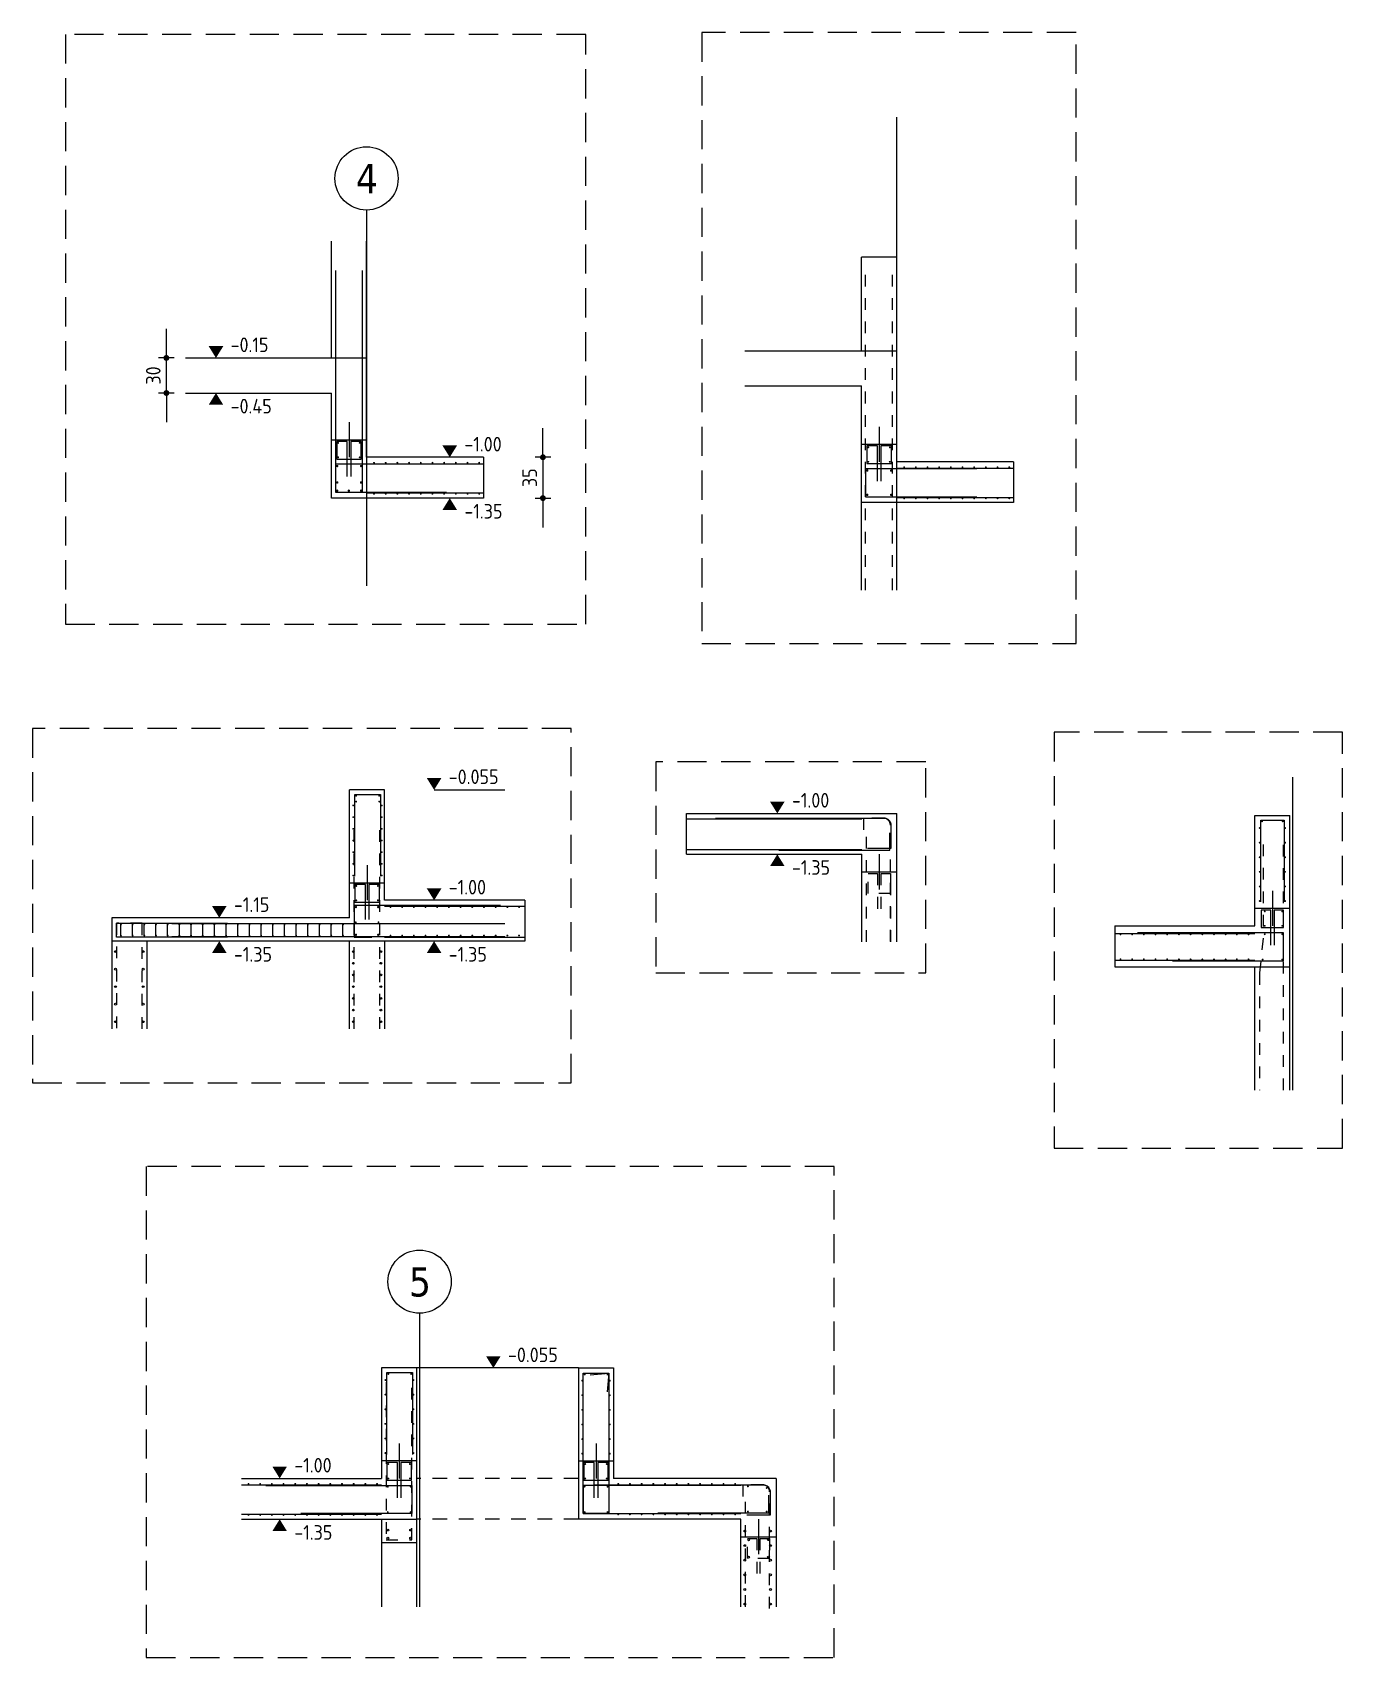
# Model space of a CAD drawing. Extents: x -14 to 117, y -15 to 42.
# Drawn here: x 58.53 to 69.74, y -15.31 to -1.4 of the extents above; entities that cross this region are included whole.
import ezdxf

# ---------------------------------------------------------------- set-up
doc = ezdxf.new("R2010")
doc.units = 0
doc.header["$LTSCALE"] = 0.5
for name, pattern in [('AUSGEZOGEN', [1000.01, 1000, 0.01]), ('DASHED', [0.75, 0.5, -0.25]), ('HIDDEN', [0.375, 0.25, -0.125]), ('HIDDEN2', [0.187, 0.125, -0.062]), ('STRICHLINIE', [0.75, 0.5, -0.25])]:
    doc.linetypes.add(name, pattern=pattern)
for name, color, linetype in [('ACHSEN', 7, 'Continuous'), ('AFB', 7, 'Continuous'), ('AFU', 7, 'Continuous'), ('BETON', 7, 'Continuous'), ('DETAIL', 7, 'Continuous'), ('HILFE', 7, 'Continuous'), ('koten', 7, 'Continuous'), ('MASSE', 7, 'Continuous'), ('OBJEKT', 7, 'Continuous'), ('RND', 7, 'Continuous'), ('SFP_Achsen', 7, 'Continuous'), ('VERDECKT', 7, 'Continuous')]:
    doc.layers.add(name, color=color, linetype=linetype)
doc.layers.add('NOPLOT', color=7, linetype='Continuous', plot=False)
doc.styles.add('helv', font='tahoma.ttf')
doc.styles.add('txt', font='isocp.shx')
doc.linetypes.add('AFU_50K', pattern='A,0.15,["/",Standard,S=0.2,R=0,X=-0.01,Y=-0.1],0.07,["/",Standard,S=0.2,R=0,X=-0.01,Y=-0.1],0.15', length=0.37)
doc.linetypes.add('AFU_50M', pattern='A,0.45,["/",Standard,S=0.2,R=0,X=-0.01,Y=-0.1],0.07,["/",Standard,S=0.2,R=0,X=-0.01,Y=-0.1],0.45', length=0.97)
doc.dimstyles.new('DOT_I', dxfattribs={"dimscale": 0.5, "dimtxt": 0.25, "dimasz": 0.25, "dimexe": 0.1, "dimexo": 0.3, "dimgap": 0.1, "dimtad": 1, "dimdec": 3, "dimzin": 3, "dimtxsty": 'txt', "dimblk": 'DOT', "dimblk1": 'DOT', "dimblk2": 'DOT', "dimsah": 1, "dimcen": 0.1, "dimse1": 1, "dimse2": 1, "dimazin": 0, "dimtfac": 1, "dimtdec": 4, "dimtix": 1, "dimtmove": 2, "dimatfit": 3, "dimfxl": 0, "dimtvp": 1, "dimtolj": 1, "dimtzin": 0, "dimarcsym": 0})

# ---------------------------------------------------------------- blocks, each defined once
blk = doc.blocks.new('DOT')
at = {"layer": 'MASSE', "color": 7, "linetype": 'Continuous'}
for p, q in [((0, 0), (-1, 0)), ((0, 0.54), (0, -0.54))]:
    blk.add_line(p, q, dxfattribs=at)
at = {"layer": 'MASSE', "color": 7, "linetype": 'Continuous', "const_width": 0.2}
blk.add_lwpolyline([(-0.1, 0, 1), (0.1, 0, 1)], format="xyb", close=True, dxfattribs=at)
blk = doc.blocks.new('*D28')
at = {"layer": 'Defpoints', "color": 0, "linetype": 'AUSGEZOGEN', "transparency": 16777216}
for p in [(62.9, -5.036), (62.9, -5.386), (62.9, -5.386)]:
    blk.add_point(p, dxfattribs=at)
at = {"layer": 'MASSE', "color": 0, "linetype": 'AUSGEZOGEN', "lineweight": -2, "transparency": 16777216}
for p, q in [((62.9, -4.911), (62.9, -4.786)), ((62.9, -5.036), (62.9, -5.386)), ((62.9, -5.511), (62.9, -5.636))]:
    blk.add_line(p, q, dxfattribs=at)
at = {"layer": 'MASSE', "color": 0, "linetype": 'AUSGEZOGEN', "lineweight": -2, "transparency": 16777216, "xscale": 0.125, "yscale": 0.125, "zscale": 0.125}
for p, rotation in [((62.9, -5.036), 270), ((62.9, -5.386), 90)]:
    blk.add_blockref('DOT', p, dxfattribs=dict(at, rotation=rotation))
at = {"layer": 'MASSE', "color": 0, "linetype": 'AUSGEZOGEN', "transparency": 16777216, "insert": (62.787, -5.211), "char_height": 0.125, "attachment_point": 5, "rotation": 90, "style": 'txt'}
blk.add_mtext('\\A1;35', dxfattribs=at)
blk = doc.blocks.new('*D29')
at = {"layer": 'Defpoints', "color": 0, "linetype": 'AUSGEZOGEN', "transparency": 16777216}
for p in [(59.678, -4.186), (59.678, -4.186), (59.678, -4.486)]:
    blk.add_point(p, dxfattribs=at)
at = {"layer": 'MASSE', "color": 0, "linetype": 'AUSGEZOGEN', "lineweight": -2, "transparency": 16777216}
for p, q in [((59.678, -4.061), (59.678, -3.936)), ((59.678, -4.486), (59.678, -4.186)), ((59.678, -4.611), (59.678, -4.736))]:
    blk.add_line(p, q, dxfattribs=at)
at = {"layer": 'MASSE', "color": 0, "linetype": 'AUSGEZOGEN', "lineweight": -2, "transparency": 16777216, "xscale": 0.125, "yscale": 0.125, "zscale": 0.125}
for p, rotation in [((59.678, -4.186), 270), ((59.678, -4.486), 90)]:
    blk.add_blockref('DOT', p, dxfattribs=dict(at, rotation=rotation))
at = {"layer": 'MASSE', "color": 0, "linetype": 'AUSGEZOGEN', "transparency": 16777216, "insert": (59.566, -4.336), "char_height": 0.125, "attachment_point": 5, "rotation": 90, "style": 'txt'}
blk.add_mtext('\\A1;30', dxfattribs=at)
blk = doc.blocks.new('okrd_o')
at = {"layer": 'koten', "color": 7, "linetype": 'Continuous'}
blk.add_solid([(-0.125, 0.202), (0.125, 0.202), (0, 0)], dxfattribs=at)
at = {"layer": 'koten', "style": 'txt'}
blk.add_attdef('OKRD', (0.25, 0.1), '', height=0.25, dxfattribs=at)
blk = doc.blocks.new('okrd_u')
at = {"layer": 'koten', "color": 7, "linetype": 'Continuous'}
blk.add_solid([(-0.125, -0.202), (0.125, -0.202), (0, 0)], dxfattribs=at)
at = {"layer": 'koten', "style": 'txt'}
blk.add_attdef('OKRD', (0.25, -0.35), '', height=0.25, dxfattribs=at)

msp = doc.modelspace()

# ---------------------------------------------------------------- linework, layer by layer
at = {"layer": 'ACHSEN', "color": 140, "linetype": 'AUSGEZOGEN'}
for p, q in [((65.9268, -2.1246), (65.9268, -6.1746)), ((61.3909, -2.9199), (61.3909, -6.1362)), ((69.3176, -10.4538), (69.3176, -7.7758)), ((61.8448, -12.3635), (61.8448, -14.8766))]:
    msp.add_line(p, q, dxfattribs=at)
at = {"layer": 'AFB', "color": 1, "linetype": 'AUSGEZOGEN'}
for p, q in [((61.2409, -4.7362), (61.2409, -5.0362)), ((65.7768, -4.7746), (65.7768, -5.0746)), ((65.7783, -8.4349), (65.7783, -8.7349)), ((61.3959, -8.5282), (61.3959, -8.8282)), ((69.1426, -8.7467), (69.1426, -9.0467)), ((61.6698, -13.4766), (61.6698, -13.7766)), ((63.3548, -13.4766), (63.3548, -13.7766)), ((64.7448, -14.1266), (64.7448, -14.4266))]:
    msp.add_line(p, q, dxfattribs=at)
at = {"layer": 'AFU', "color": 8, "linetype": 'AFU_50K'}
for p, q in [((65.6268, -4.1246), (65.9268, -4.1246)), ((61.0909, -4.1862), (61.3909, -4.1862)), ((65.9268, -5.4246), (65.6268, -5.4246)), ((59.5109, -9.1782), (59.2109, -9.1782)), ((61.5459, -9.1782), (61.2459, -9.1782)), ((68.9926, -9.3967), (69.2926, -9.3967)), ((61.5198, -14.1266), (61.8198, -14.1266))]:
    msp.add_line(p, q, dxfattribs=at)
at = {"layer": 'AFU', "color": 8, "linetype": 'AFU_50M'}
for p, q in [((61.0909, -4.8862), (61.3909, -4.8862)), ((65.6268, -4.9246), (65.9268, -4.9246)), ((65.6283, -8.5849), (65.9283, -8.5849)), ((61.2459, -8.6782), (61.5459, -8.6782)), ((68.9926, -8.8967), (69.2926, -8.8967)), ((61.8198, -13.6266), (61.5198, -13.6266)), ((63.2048, -13.6266), (63.5048, -13.6266)), ((64.5948, -14.2766), (64.8948, -14.2766))]:
    msp.add_line(p, q, dxfattribs=at)
at = {"layer": 'BETON', "color": 6, "linetype": 'AUSGEZOGEN'}
for p, q in [((61.0909, -4.1862), (61.0909, -3.1862)), ((61.3909, -5.0362), (61.3909, -3.1862)), ((65.9268, -3.3246), (65.6268, -3.3246)), ((65.6268, -4.1246), (65.6268, -3.3246)), ((65.9268, -3.3246), (65.9268, -5.0746)), ((64.6268, -4.1246), (65.6268, -4.1246)), ((59.8409, -4.1862), (61.0909, -4.1862)), ((64.6268, -4.4246), (65.6268, -4.4246)), ((65.6268, -6.1746), (65.6268, -4.4246)), ((59.8409, -4.4862), (61.0909, -4.4862)), ((61.0909, -5.3862), (61.0909, -4.4862)), ((62.3909, -5.0362), (61.3909, -5.0362)), ((66.9268, -5.0746), (65.9268, -5.0746)), ((62.3909, -5.3862), (61.0909, -5.3862)), ((66.9268, -5.4246), (65.9268, -5.4246)), ((61.2459, -8.9782), (61.2459, -7.8832)), ((61.5459, -7.8832), (61.2459, -7.8832)), ((61.5459, -8.8282), (61.5459, -7.8832)), ((64.1283, -8.0849), (65.9283, -8.0849)), ((65.9283, -9.1849), (65.9283, -8.0849)), ((68.9926, -9.0467), (68.9926, -8.1017)), ((68.9926, -8.1017), (69.2926, -8.1017)), ((69.2926, -10.4538), (69.2926, -8.1017)), ((64.1283, -8.4349), (65.6283, -8.4349)), ((65.6283, -9.1849), (65.6283, -8.4349)), ((62.7459, -8.8282), (61.5459, -8.8282)), ((59.2109, -8.9782), (59.2109, -9.9282)), ((61.2459, -8.9782), (59.2109, -8.9782)), ((59.5109, -9.1782), (59.5109, -9.9282)), ((61.2459, -9.1782), (59.5109, -9.1782)), ((61.2459, -9.9282), (61.2459, -9.1782)), ((61.5459, -9.1782), (61.5459, -9.9282)), ((62.7459, -9.1782), (61.5459, -9.1782)), ((67.7926, -9.0467), (68.9926, -9.0467)), ((67.7926, -9.3967), (68.9926, -9.3967)), ((68.9926, -10.4538), (68.9926, -9.3967)), ((61.8198, -12.8316), (61.5198, -12.8316)), ((61.5198, -12.8316), (61.5198, -13.7766)), ((61.8198, -12.8316), (61.8198, -14.3266)), ((63.2048, -12.8316), (63.2048, -14.1266)), ((63.2048, -12.8316), (63.5048, -12.8316)), ((63.5048, -12.8316), (63.5048, -13.7766)), ((60.3198, -13.7766), (61.5198, -13.7766)), ((64.8948, -13.7766), (63.5048, -13.7766)), ((64.8948, -13.7766), (64.8948, -14.8766)), ((60.3198, -14.1266), (61.5198, -14.1266)), ((61.5198, -14.1266), (61.5198, -14.3266)), ((64.5948, -14.1266), (63.2048, -14.1266)), ((64.5948, -14.8766), (64.5948, -14.1266)), ((61.5198, -14.3266), (61.8198, -14.3266))]:
    msp.add_line(p, q, dxfattribs=at)
at = {"layer": 'DETAIL', "color": 102, "linetype": 'STRICHLINIE'}
for points in [[(58.8147, -1.4171), (58.8147, -6.4642), (63.266, -6.4642), (63.266, -1.4171)], [(64.2595, -1.4003), (64.2595, -6.629), (67.4627, -6.629), (67.4627, -1.4003)], [(58.5326, -7.3576), (58.5326, -10.3919), (63.1421, -10.3919), (63.1421, -7.3576)], [(67.2741, -7.3906), (67.2741, -10.9486), (69.7421, -10.9486), (69.7421, -7.3906)], [(63.8654, -7.6436), (63.8654, -9.4484), (66.1757, -9.4484), (66.1757, -7.6436)], [(59.5065, -11.1075), (59.5065, -15.3097), (65.3927, -15.3097), (65.3927, -11.1075)]]:
    msp.add_lwpolyline(points, close=True, dxfattribs=at)
at = {"layer": 'HILFE', "color": 102, "linetype": 'AUSGEZOGEN'}
msp.add_line((61.9691, -7.8832), (62.5735, -7.8832), dxfattribs=at)
at = {"layer": 'NOPLOT', "color": 191, "linetype": 'AUSGEZOGEN'}
for p, q in [((62.3909, -5.0362), (62.3909, -5.3862)), ((66.9268, -5.0746), (66.9268, -5.4246)), ((64.1283, -8.4349), (64.1283, -8.0849)), ((62.7459, -8.8282), (62.7459, -9.1782)), ((67.7926, -9.0467), (67.7926, -9.3967))]:
    msp.add_line(p, q, dxfattribs=at)
at = {"layer": 'OBJEKT', "color": 7, "linetype": 'AUSGEZOGEN'}
for p, q in [((63.2048, -12.8316), (61.8198, -12.8316)), ((61.5198, -14.3266), (61.5198, -14.8766)), ((61.8198, -14.3266), (61.8198, -14.8766))]:
    msp.add_line(p, q, dxfattribs=at)
at = {"layer": 'RND', "color": 1, "linetype": 'AUSGEZOGEN'}
for points in [[(61.1259, -3.4362), (61.1259, -5.3362), (61.3559, -5.3362), (61.3559, -3.4362)], [(62.0759, -5.0962), (61.1259, -5.0962), (61.1259, -5.3362), (62.0759, -5.3362)], [(61.3909, -5.0912), (62.3909, -5.0912)], [(66.6118, -5.1346), (65.6618, -5.1346), (65.6618, -5.3746), (66.6118, -5.3746)], [(65.9268, -5.1296), (66.9268, -5.1296)], [(61.3909, -5.3412), (62.3909, -5.3412)], [(65.9268, -5.3796), (66.9268, -5.3796)], [(61.2909, -8.6232), (61.2909, -7.9232), (61.5109, -7.9232), (61.5109, -8.6232)], [(64.1283, -8.1299), (65.6283, -8.1299)], [(69.0426, -8.8417), (69.0426, -8.1417), (69.2426, -8.1417), (69.2426, -8.8417)], [(64.918, -8.3999), (65.868, -8.3999), (65.868, -8.2499)], [(64.1283, -8.3949), (65.6283, -8.3949)], [(62.5359, -8.8732), (61.2859, -8.8732), (61.2859, -9.1432), (61.4359, -9.1432)], [(61.5459, -8.8782), (62.7459, -8.8782)], [(60.2009, -9.1432), (59.2509, -9.1432), (59.2509, -9.0232), (60.2009, -9.0232)], [(59.289, -9.1302), (59.289, -9.0362)], [(59.389, -9.1302), (59.389, -9.0362)], [(59.489, -9.1302), (59.489, -9.0362)], [(59.589, -9.1302), (59.589, -9.0362)], [(59.689, -9.1302), (59.689, -9.0362)], [(59.7252, -9.0282), (62.5752, -9.0282)], [(59.789, -9.1302), (59.789, -9.0362)], [(59.889, -9.1302), (59.889, -9.0362)], [(59.989, -9.1302), (59.989, -9.0362)], [(60.089, -9.1302), (60.089, -9.0362)], [(60.189, -9.1302), (60.189, -9.0362)], [(60.289, -9.1302), (60.289, -9.0362)], [(60.389, -9.1302), (60.389, -9.0362)], [(60.489, -9.1302), (60.489, -9.0362)], [(60.589, -9.1302), (60.589, -9.0362)], [(60.689, -9.1302), (60.689, -9.0362)], [(60.789, -9.1302), (60.789, -9.0362)], [(60.889, -9.1302), (60.889, -9.0362)], [(60.989, -9.1302), (60.989, -9.0362)], [(61.089, -9.1302), (61.089, -9.0362)], [(61.189, -9.1302), (61.189, -9.0362)], [(59.7252, -9.1382), (62.5752, -9.1382)], [(61.5459, -9.1432), (62.7459, -9.1432)], [(67.7926, -9.1117), (68.9926, -9.1117)], [(68.2876, -9.3467), (69.2376, -9.3467), (69.2376, -9.1067), (67.9876, -9.1067)], [(67.7926, -9.3417), (68.9926, -9.3417)], [(61.5648, -13.5716), (61.5648, -12.8716), (61.7848, -12.8716), (61.7848, -13.5716)], [(63.3054, -12.8906), (63.4648, -12.8766), (63.4648, -14.0766), (63.2448, -14.0766), (63.2448, -12.8766), (63.4648, -12.8766), (63.4508, -13.036)], [(60.3198, -13.8316), (61.5198, -13.8316)], [(60.5298, -13.8366), (61.7798, -13.8366), (61.7798, -14.0766), (60.8298, -14.0766)], [(64.5948, -13.8366), (63.2448, -13.8366), (63.2448, -14.0766), (64.5948, -14.0766)], [(63.8844, -14.0716), (64.8344, -14.0716), (64.8344, -13.9216)], [(60.3198, -14.0816), (61.5198, -14.0816)]]:
    msp.add_lwpolyline(points, dxfattribs=at)
at = {"layer": 'RND', "color": 1, "linetype": 'HIDDEN2'}
for points in [[(65.6618, -6.1746), (65.6618, -3.3746)], [(65.8918, -6.1746), (65.8918, -3.3746)], [(61.2859, -9.9282), (61.2859, -8.1332)], [(61.5059, -9.9282), (61.5059, -8.1332)], [(65.6683, -9.1849), (65.6683, -8.1899)], [(69.0626, -8.3517), (69.0626, -9.1517), (69.0326, -9.4517), (69.0326, -10.4538)], [(69.2376, -10.4538), (69.2376, -8.3517)], [(65.7933, -8.9), (65.7933, -8.6), (65.8733, -8.6), (65.8733, -8.77), (65.6833, -8.77), (65.6833, -8.6), (65.7633, -8.6), (65.7633, -8.9)], [(65.8783, -9.1849), (65.8783, -8.5899)], [(59.4709, -9.9282), (59.4709, -9.0232), (59.2509, -9.0232), (59.2509, -9.9282)], [(61.5598, -12.9516), (61.5598, -14.3016), (61.7798, -14.3016), (61.7798, -12.9516)], [(64.6348, -14.8766), (64.6348, -13.8816)], [(64.7598, -14.5918), (64.7598, -14.2918), (64.8398, -14.2918), (64.8398, -14.4618), (64.6498, -14.4618), (64.6498, -14.2918), (64.7298, -14.2918), (64.7298, -14.5918)]]:
    msp.add_lwpolyline(points, dxfattribs=at)
at = {"layer": 'RND', "color": 7, "linetype": 'AUSGEZOGEN'}
for points in [[(61.2259, -5.2012), (61.2259, -4.9012), (61.1359, -4.9012), (61.1359, -5.0512), (61.3459, -5.0512), (61.3459, -4.9012), (61.2559, -4.9012), (61.2559, -5.2012)], [(65.7618, -5.2396), (65.7618, -4.9396), (65.6718, -4.9396), (65.6718, -5.0896), (65.8818, -5.0896), (65.8818, -4.9396), (65.7918, -4.9396), (65.7918, -5.2396)], [(61.3809, -8.9932), (61.3809, -8.6932), (61.2909, -8.6932), (61.2909, -8.8432), (61.5009, -8.8432), (61.5009, -8.6932), (61.4109, -8.6932), (61.4109, -8.9932)], [(69.1276, -9.2117), (69.1276, -8.9117), (69.0476, -8.9117), (69.0476, -9.0617), (69.2376, -9.0617), (69.2376, -8.9117), (69.1576, -8.9117), (69.1576, -9.2117)], [(61.6548, -13.9416), (61.6548, -13.6416), (61.5648, -13.6416), (61.5648, -13.7916), (61.7748, -13.7916), (61.7748, -13.6416), (61.6848, -13.6416), (61.6848, -13.9416)], [(63.3398, -13.9416), (63.3398, -13.6416), (63.2498, -13.6416), (63.2498, -13.7916), (63.4598, -13.7916), (63.4598, -13.6416), (63.3698, -13.6416), (63.3698, -13.9416)]]:
    msp.add_lwpolyline(points, dxfattribs=at)
for points, const_width in [([(61.1445, -4.9133, 1), (61.1525, -4.9133, 1)], 0.008), ([(61.3362, -4.9133, -1), (61.3282, -4.9133, -1)], 0.008), ([(65.6804, -4.9517, 1), (65.6884, -4.9517, 1)], 0.008), ([(65.8721, -4.9517, -1), (65.8641, -4.9517, -1)], 0.008), ([(61.1351, -5.1113, 1), (61.1451, -5.1113, 1)], 0.01), ([(61.1445, -5.0365, 1), (61.1525, -5.0365, 1)], 0.008), ([(61.3362, -5.0365, -1), (61.3282, -5.0365, -1)], 0.008), ([(61.3387, -5.1113, 1), (61.3487, -5.1113, 1)], 0.01), ([(61.4509, -5.0832, -1), (61.4589, -5.0832, -1)], 0.008), ([(61.5509, -5.0832, -1), (61.5589, -5.0832, -1)], 0.008), ([(61.6509, -5.0832, -1), (61.6589, -5.0832, -1)], 0.008), ([(61.7509, -5.0832, -1), (61.7589, -5.0832, -1)], 0.008), ([(61.8509, -5.0832, -1), (61.8589, -5.0832, -1)], 0.008), ([(61.9509, -5.0832, -1), (61.9589, -5.0832, -1)], 0.008), ([(62.0509, -5.0832, -1), (62.0589, -5.0832, -1)], 0.008), ([(62.1509, -5.0832, -1), (62.1589, -5.0832, -1)], 0.008), ([(62.2509, -5.0832, -1), (62.2589, -5.0832, -1)], 0.008), ([(62.3509, -5.0832, -1), (62.3589, -5.0832, -1)], 0.008), ([(65.671, -5.1497, 1), (65.681, -5.1497, 1)], 0.01), ([(65.6804, -5.0749, 1), (65.6884, -5.0749, 1)], 0.008), ([(65.8721, -5.0749, -1), (65.8641, -5.0749, -1)], 0.008), ([(65.8746, -5.1497, 1), (65.8846, -5.1497, 1)], 0.01), ([(65.9868, -5.1216, -1), (65.9948, -5.1216, -1)], 0.008), ([(66.0868, -5.1216, -1), (66.0948, -5.1216, -1)], 0.008), ([(66.1868, -5.1216, -1), (66.1948, -5.1216, -1)], 0.008), ([(66.2868, -5.1216, -1), (66.2948, -5.1216, -1)], 0.008), ([(66.3868, -5.1216, -1), (66.3948, -5.1216, -1)], 0.008), ([(66.4868, -5.1216, -1), (66.4948, -5.1216, -1)], 0.008), ([(66.5868, -5.1216, -1), (66.5948, -5.1216, -1)], 0.008), ([(66.6868, -5.1216, -1), (66.6948, -5.1216, -1)], 0.008), ([(66.7868, -5.1216, -1), (66.7948, -5.1216, -1)], 0.008), ([(66.8868, -5.1216, -1), (66.8948, -5.1216, -1)], 0.008), ([(61.1351, -5.2519, 1), (61.1451, -5.2519, 1)], 0.01), ([(61.3387, -5.2519, 1), (61.3487, -5.2519, 1)], 0.01), ([(61.1351, -5.3219, 1), (61.1451, -5.3219, 1)], 0.01), ([(61.234, -5.3219, 1), (61.244, -5.3219, 1)], 0.01), ([(61.3387, -5.3219, 1), (61.3487, -5.3219, 1)], 0.01), ([(61.4509, -5.3492, 1), (61.4589, -5.3492, 1)], 0.008), ([(61.5509, -5.3492, 1), (61.5589, -5.3492, 1)], 0.008), ([(61.6509, -5.3492, 1), (61.6589, -5.3492, 1)], 0.008), ([(61.7509, -5.3492, 1), (61.7589, -5.3492, 1)], 0.008), ([(61.8509, -5.3492, 1), (61.8589, -5.3492, 1)], 0.008), ([(61.9509, -5.3492, 1), (61.9589, -5.3492, 1)], 0.008), ([(62.0509, -5.3492, 1), (62.0589, -5.3492, 1)], 0.008), ([(62.1509, -5.3492, 1), (62.1589, -5.3492, 1)], 0.008), ([(62.2509, -5.3492, 1), (62.2589, -5.3492, 1)], 0.008), ([(62.3509, -5.3492, 1), (62.3589, -5.3492, 1)], 0.008), ([(65.671, -5.3577, -1), (65.681, -5.3577, -1)], 0.01), ([(65.8746, -5.3577, -1), (65.8846, -5.3577, -1)], 0.01), ([(65.9868, -5.3876, 1), (65.9948, -5.3876, 1)], 0.008), ([(66.0868, -5.3876, 1), (66.0948, -5.3876, 1)], 0.008), ([(66.1868, -5.3876, 1), (66.1948, -5.3876, 1)], 0.008), ([(66.2868, -5.3876, 1), (66.2948, -5.3876, 1)], 0.008), ([(66.3868, -5.3876, 1), (66.3948, -5.3876, 1)], 0.008), ([(66.4868, -5.3876, 1), (66.4948, -5.3876, 1)], 0.008), ([(66.5868, -5.3876, 1), (66.5948, -5.3876, 1)], 0.008), ([(66.6868, -5.3876, 1), (66.6948, -5.3876, 1)], 0.008), ([(66.7868, -5.3876, 1), (66.7948, -5.3876, 1)], 0.008), ([(66.8868, -5.3876, 1), (66.8948, -5.3876, 1)], 0.008), ([(61.298, -7.9335, 1), (61.306, -7.9335, 1)], 0.008), ([(61.5038, -7.9335, -1), (61.4958, -7.9335, -1)], 0.008), ([(61.2728, -8.0164, 1), (61.2808, -8.0164, 1)], 0.008), ([(61.298, -7.9835, 1), (61.306, -7.9835, 1)], 0.008), ([(61.5038, -7.9835, -1), (61.4958, -7.9835, -1)], 0.008), ([(61.5247, -8.0164, -1), (61.5167, -8.0164, -1)], 0.008), ([(61.2728, -8.1164, 1), (61.2808, -8.1164, 1)], 0.008), ([(61.5247, -8.1164, -1), (61.5167, -8.1164, -1)], 0.008), ([(69.0299, -8.2098, 1), (69.0379, -8.2098, 1)], 0.008), ([(69.0504, -8.1521, 1), (69.0584, -8.1521, 1)], 0.008), ([(69.2348, -8.1521, -1), (69.2268, -8.1521, -1)], 0.008), ([(69.2554, -8.2098, -1), (69.2474, -8.2098, -1)], 0.008), ([(61.2728, -8.2164, 1), (61.2808, -8.2164, 1)], 0.008), ([(61.2728, -8.3164, 1), (61.2808, -8.3164, 1)], 0.008), ([(61.5247, -8.2164, -1), (61.5167, -8.2164, -1)], 0.008), ([(61.5247, -8.3164, -1), (61.5167, -8.3164, -1)], 0.008), ([(69.0299, -8.3348, 1), (69.0379, -8.3348, 1)], 0.008), ([(69.2554, -8.3348, -1), (69.2474, -8.3348, -1)], 0.008), ([(61.2728, -8.4164, 1), (61.2808, -8.4164, 1)], 0.008), ([(61.5247, -8.4164, -1), (61.5167, -8.4164, -1)], 0.008), ([(69.0299, -8.4598, 1), (69.0379, -8.4598, 1)], 0.008), ([(69.2554, -8.4598, -1), (69.2474, -8.4598, -1)], 0.008), ([(61.2728, -8.5164, 1), (61.2808, -8.5164, 1)], 0.008), ([(61.2728, -8.6164, 1), (61.2808, -8.6164, 1)], 0.008), ([(61.5247, -8.5164, -1), (61.5167, -8.5164, -1)], 0.008), ([(61.5247, -8.6164, -1), (61.5167, -8.6164, -1)], 0.008), ([(69.0299, -8.5848, 1), (69.0379, -8.5848, 1)], 0.008), ([(69.2554, -8.5848, -1), (69.2474, -8.5848, -1)], 0.008), ([(61.2995, -8.7053, 1), (61.3075, -8.7053, 1)], 0.008), ([(61.4912, -8.7053, -1), (61.4832, -8.7053, -1)], 0.008), ([(69.0299, -8.7098, 1), (69.0379, -8.7098, 1)], 0.008), ([(69.2554, -8.7098, -1), (69.2474, -8.7098, -1)], 0.008), ([(61.2951, -8.8862, 1), (61.3051, -8.8862, 1)], 0.01), ([(61.2995, -8.8285, 1), (61.3075, -8.8285, 1)], 0.008), ([(61.4912, -8.8285, -1), (61.4832, -8.8285, -1)], 0.008), ([(61.4856, -8.8862, 1), (61.4956, -8.8862, 1)], 0.01), ([(61.5918, -8.8862, 1), (61.5998, -8.8862, 1)], 0.008), ([(61.6918, -8.8862, 1), (61.6998, -8.8862, 1)], 0.008), ([(61.7918, -8.8862, 1), (61.7998, -8.8862, 1)], 0.008), ([(61.8918, -8.8862, 1), (61.8998, -8.8862, 1)], 0.008), ([(61.9918, -8.8862, 1), (61.9998, -8.8862, 1)], 0.008), ([(62.0918, -8.8862, 1), (62.0998, -8.8862, 1)], 0.008), ([(62.1918, -8.8862, 1), (62.1998, -8.8862, 1)], 0.008), ([(62.2918, -8.8862, 1), (62.2998, -8.8862, 1)], 0.008), ([(62.3918, -8.8862, 1), (62.3998, -8.8862, 1)], 0.008), ([(62.4918, -8.8862, 1), (62.4998, -8.8862, 1)], 0.008), ([(62.5918, -8.8862, 1), (62.5998, -8.8862, 1)], 0.008), ([(62.6918, -8.8862, 1), (62.6998, -8.8862, 1)], 0.008), ([(69.0299, -8.8348, 1), (69.0379, -8.8348, 1)], 0.008), ([(69.2554, -8.8348, -1), (69.2474, -8.8348, -1)], 0.008), ([(59.285, -9.0362, 1), (59.293, -9.0362, 1)], 0.008), ([(59.385, -9.0362, 1), (59.393, -9.0362, 1)], 0.008), ([(59.485, -9.0362, 1), (59.493, -9.0362, 1)], 0.008), ([(59.585, -9.0362, 1), (59.593, -9.0362, 1)], 0.008), ([(59.685, -9.0362, 1), (59.693, -9.0362, 1)], 0.008), ([(59.785, -9.0362, 1), (59.793, -9.0362, 1)], 0.008), ([(59.885, -9.0362, 1), (59.893, -9.0362, 1)], 0.008), ([(59.985, -9.0362, 1), (59.993, -9.0362, 1)], 0.008), ([(60.085, -9.0362, 1), (60.093, -9.0362, 1)], 0.008), ([(60.185, -9.0362, 1), (60.193, -9.0362, 1)], 0.008), ([(60.285, -9.0362, 1), (60.293, -9.0362, 1)], 0.008), ([(60.385, -9.0362, 1), (60.393, -9.0362, 1)], 0.008), ([(60.485, -9.0362, 1), (60.493, -9.0362, 1)], 0.008), ([(60.585, -9.0362, 1), (60.593, -9.0362, 1)], 0.008), ([(60.685, -9.0362, 1), (60.693, -9.0362, 1)], 0.008), ([(60.785, -9.0362, 1), (60.793, -9.0362, 1)], 0.008), ([(60.885, -9.0362, 1), (60.893, -9.0362, 1)], 0.008), ([(60.985, -9.0362, 1), (60.993, -9.0362, 1)], 0.008), ([(61.085, -9.0362, 1), (61.093, -9.0362, 1)], 0.008), ([(61.185, -9.0362, 1), (61.193, -9.0362, 1)], 0.008), ([(61.2943, -9.0169, 1), (61.3023, -9.0169, 1)], 0.008), ([(61.4887, -9.0169, 1), (61.4967, -9.0169, 1)], 0.008), ([(69.0729, -8.9234, 1), (69.0809, -8.9234, 1)], 0.008), ([(69.0729, -9.0465, 1), (69.0809, -9.0465, 1)], 0.008), ([(69.2306, -8.9234, -1), (69.2226, -8.9234, -1)], 0.008), ([(69.2306, -9.0465, -1), (69.2226, -9.0465, -1)], 0.008), ([(59.285, -9.1302, 1), (59.293, -9.1302, 1)], 0.008), ([(59.385, -9.1302, 1), (59.393, -9.1302, 1)], 0.008), ([(59.485, -9.1302, 1), (59.493, -9.1302, 1)], 0.008), ([(59.585, -9.1302, 1), (59.593, -9.1302, 1)], 0.008), ([(59.685, -9.1302, 1), (59.693, -9.1302, 1)], 0.008), ([(59.785, -9.1302, 1), (59.793, -9.1302, 1)], 0.008), ([(59.885, -9.1302, 1), (59.893, -9.1302, 1)], 0.008), ([(59.985, -9.1302, 1), (59.993, -9.1302, 1)], 0.008), ([(60.085, -9.1302, 1), (60.093, -9.1302, 1)], 0.008), ([(60.185, -9.1302, 1), (60.193, -9.1302, 1)], 0.008), ([(60.285, -9.1302, 1), (60.293, -9.1302, 1)], 0.008), ([(60.385, -9.1302, 1), (60.393, -9.1302, 1)], 0.008), ([(60.485, -9.1302, 1), (60.493, -9.1302, 1)], 0.008), ([(60.585, -9.1302, 1), (60.593, -9.1302, 1)], 0.008), ([(60.685, -9.1302, 1), (60.693, -9.1302, 1)], 0.008), ([(60.785, -9.1302, 1), (60.793, -9.1302, 1)], 0.008), ([(60.885, -9.1302, 1), (60.893, -9.1302, 1)], 0.008), ([(60.985, -9.1302, 1), (60.993, -9.1302, 1)], 0.008), ([(61.085, -9.1302, 1), (61.093, -9.1302, 1)], 0.008), ([(61.185, -9.1302, 1), (61.193, -9.1302, 1)], 0.008), ([(61.2951, -9.1236, 1), (61.3051, -9.1236, 1)], 0.01), ([(61.4856, -9.1236, 1), (61.4956, -9.1236, 1)], 0.01), ([(61.5918, -9.1302, 1), (61.5998, -9.1302, 1)], 0.008), ([(61.6918, -9.1302, -1), (61.6998, -9.1302, -1)], 0.008), ([(61.7918, -9.1302, -1), (61.7998, -9.1302, -1)], 0.008), ([(61.8918, -9.1302, -1), (61.8998, -9.1302, -1)], 0.008), ([(61.9918, -9.1302, -1), (61.9998, -9.1302, -1)], 0.008), ([(62.0918, -9.1302, -1), (62.0998, -9.1302, -1)], 0.008), ([(62.1918, -9.1302, -1), (62.1998, -9.1302, -1)], 0.008), ([(62.2918, -9.1302, -1), (62.2998, -9.1302, -1)], 0.008), ([(62.3918, -9.1302, -1), (62.3998, -9.1302, -1)], 0.008), ([(62.4918, -9.1302, -1), (62.4998, -9.1302, -1)], 0.008), ([(62.5918, -9.1302, -1), (62.5998, -9.1302, -1)], 0.008), ([(62.6918, -9.1302, -1), (62.6998, -9.1302, -1)], 0.008), ([(67.8385, -9.1197, 1), (67.8465, -9.1197, 1)], 0.008), ([(67.9385, -9.1197, 1), (67.9465, -9.1197, 1)], 0.008), ([(68.0385, -9.1197, 1), (68.0465, -9.1197, 1)], 0.008), ([(68.1385, -9.1197, 1), (68.1465, -9.1197, 1)], 0.008), ([(68.2385, -9.1197, 1), (68.2465, -9.1197, 1)], 0.008), ([(68.3385, -9.1197, 1), (68.3465, -9.1197, 1)], 0.008), ([(68.4385, -9.1197, 1), (68.4465, -9.1197, 1)], 0.008), ([(68.5385, -9.1197, 1), (68.5465, -9.1197, 1)], 0.008), ([(68.6385, -9.1197, 1), (68.6465, -9.1197, 1)], 0.008), ([(68.7385, -9.1197, 1), (68.7465, -9.1197, 1)], 0.008), ([(68.8345, -9.1197, 1), (68.8425, -9.1197, 1)], 0.008), ([(68.9345, -9.1197, 1), (68.9425, -9.1197, 1)], 0.008), ([(69.0729, -9.1189, 1), (69.0809, -9.1189, 1)], 0.008), ([(69.2306, -9.1189, -1), (69.2226, -9.1189, -1)], 0.008), ([(67.8385, -9.3337, 1), (67.8465, -9.3337, 1)], 0.008), ([(67.9385, -9.3337, 1), (67.9465, -9.3337, 1)], 0.008), ([(68.0385, -9.3337, 1), (68.0465, -9.3337, 1)], 0.008), ([(68.1385, -9.3337, 1), (68.1465, -9.3337, 1)], 0.008), ([(68.2385, -9.3337, 1), (68.2465, -9.3337, 1)], 0.008), ([(68.3385, -9.3337, 1), (68.3465, -9.3337, 1)], 0.008), ([(68.4385, -9.3337, 1), (68.4465, -9.3337, 1)], 0.008), ([(68.5385, -9.3337, 1), (68.5465, -9.3337, 1)], 0.008), ([(68.6385, -9.3337, 1), (68.6465, -9.3337, 1)], 0.008), ([(68.7385, -9.3337, 1), (68.7465, -9.3337, 1)], 0.008), ([(68.8345, -9.3337, 1), (68.8425, -9.3337, 1)], 0.008), ([(68.9345, -9.3337, 1), (68.9425, -9.3337, 1)], 0.008), ([(69.0547, -9.3345, 1), (69.0627, -9.3345, 1)], 0.008), ([(69.2306, -9.3345, -1), (69.2226, -9.3345, -1)], 0.008), ([(61.5478, -12.9348, 1), (61.5558, -12.9348, 1)], 0.008), ([(61.5736, -12.8827, 1), (61.5816, -12.8827, 1)], 0.008), ([(61.7765, -12.8827, -1), (61.7685, -12.8827, -1)], 0.008), ([(61.7968, -12.9348, -1), (61.7888, -12.9348, -1)], 0.008), ([(63.2328, -12.9398, 1), (63.2408, -12.9398, 1)], 0.008), ([(63.2536, -12.8877, 1), (63.2616, -12.8877, 1)], 0.008), ([(63.4565, -12.8877, -1), (63.4485, -12.8877, -1)], 0.008), ([(63.4768, -12.9398, -1), (63.4688, -12.9398, -1)], 0.008), ([(61.5478, -13.0598, 1), (61.5558, -13.0598, 1)], 0.008), ([(61.7968, -13.0598, -1), (61.7888, -13.0598, -1)], 0.008), ([(63.2328, -13.0648, 1), (63.2408, -13.0648, 1)], 0.008), ([(63.4768, -13.0648, -1), (63.4688, -13.0648, -1)], 0.008), ([(61.5478, -13.1848, 1), (61.5558, -13.1848, 1)], 0.008), ([(61.7968, -13.1848, -1), (61.7888, -13.1848, -1)], 0.008), ([(63.2328, -13.1898, 1), (63.2408, -13.1898, 1)], 0.008), ([(63.4768, -13.1898, -1), (63.4688, -13.1898, -1)], 0.008), ([(61.5478, -13.3098, 1), (61.5558, -13.3098, 1)], 0.008), ([(61.7968, -13.3098, -1), (61.7888, -13.3098, -1)], 0.008), ([(63.2328, -13.3148, 1), (63.2408, -13.3148, 1)], 0.008), ([(63.4768, -13.3148, -1), (63.4688, -13.3148, -1)], 0.008), ([(61.5478, -13.4348, 1), (61.5558, -13.4348, 1)], 0.008), ([(61.7968, -13.4348, -1), (61.7888, -13.4348, -1)], 0.008), ([(63.2328, -13.4398, 1), (63.2408, -13.4398, 1)], 0.008), ([(63.4768, -13.4398, -1), (63.4688, -13.4398, -1)], 0.008), ([(61.5478, -13.5598, 1), (61.5558, -13.5598, 1)], 0.008), ([(61.7968, -13.5598, -1), (61.7888, -13.5598, -1)], 0.008), ([(63.2328, -13.5648, 1), (63.2408, -13.5648, 1)], 0.008), ([(63.4768, -13.5648, -1), (63.4688, -13.5648, -1)], 0.008), ([(61.5734, -13.6537, 1), (61.5814, -13.6537, 1)], 0.008), ([(61.5734, -13.777, 1), (61.5814, -13.777, 1)], 0.008), ([(61.7651, -13.6537, -1), (61.7571, -13.6537, -1)], 0.008), ([(61.7651, -13.777, -1), (61.7571, -13.777, -1)], 0.008), ([(63.2584, -13.6537, 1), (63.2664, -13.6537, 1)], 0.008), ([(63.2584, -13.777, 1), (63.2664, -13.777, 1)], 0.008), ([(63.4501, -13.6537, -1), (63.4421, -13.6537, -1)], 0.008), ([(63.4501, -13.777, -1), (63.4421, -13.777, -1)], 0.008), ([(60.3768, -13.8236, -1), (60.3848, -13.8236, -1)], 0.008), ([(60.4768, -13.8236, 1), (60.4848, -13.8236, 1)], 0.008), ([(60.5768, -13.8236, 1), (60.5848, -13.8236, 1)], 0.008), ([(60.6768, -13.8236, -1), (60.6848, -13.8236, -1)], 0.008), ([(60.7768, -13.8236, 1), (60.7848, -13.8236, 1)], 0.008), ([(60.8768, -13.8236, 1), (60.8848, -13.8236, 1)], 0.008), ([(60.9768, -13.8236, 1), (60.9848, -13.8236, 1)], 0.008), ([(61.0768, -13.8236, 1), (61.0848, -13.8236, 1)], 0.008), ([(61.1768, -13.8236, 1), (61.1848, -13.8236, 1)], 0.008), ([(61.2768, -13.8236, 1), (61.2848, -13.8236, 1)], 0.008), ([(61.3768, -13.8236, 1), (61.3848, -13.8236, 1)], 0.008), ([(61.4768, -13.8236, 1), (61.4848, -13.8236, 1)], 0.008), ([(61.5685, -13.8475, -1), (61.5765, -13.8475, -1)], 0.008), ([(61.7642, -13.8475, -1), (61.7722, -13.8475, -1)], 0.008), ([(63.2535, -13.8475, -1), (63.2615, -13.8475, -1)], 0.008), ([(63.4492, -13.8475, -1), (63.4572, -13.8475, -1)], 0.008), ([(63.541, -13.8236, -1), (63.549, -13.8236, -1)], 0.008), ([(63.641, -13.8236, -1), (63.649, -13.8236, -1)], 0.008), ([(63.741, -13.8236, -1), (63.749, -13.8236, -1)], 0.008), ([(63.841, -13.8236, -1), (63.849, -13.8236, -1)], 0.008), ([(63.941, -13.8236, -1), (63.949, -13.8236, -1)], 0.008), ([(64.041, -13.8236, -1), (64.049, -13.8236, -1)], 0.008), ([(64.141, -13.8236, -1), (64.149, -13.8236, -1)], 0.008), ([(64.241, -13.8236, -1), (64.249, -13.8236, -1)], 0.008), ([(64.341, -13.8236, -1), (64.349, -13.8236, -1)], 0.008), ([(64.441, -13.8236, -1), (64.449, -13.8236, -1)], 0.008), ([(64.541, -13.8236, -1), (64.549, -13.8236, -1)], 0.008), ([(64.6504, -13.8447, -1), (64.6584, -13.8447, -1)], 0.008), ([(64.8107, -13.8589, -1), (64.8187, -13.8589, -1)], 0.008), ([(60.3768, -14.0896, 1), (60.3848, -14.0896, 1)], 0.008), ([(60.4768, -14.0896, -1), (60.4848, -14.0896, -1)], 0.008), ([(60.5768, -14.0896, -1), (60.5848, -14.0896, -1)], 0.008), ([(60.6768, -14.0896, 1), (60.6848, -14.0896, 1)], 0.008), ([(60.7768, -14.0896, -1), (60.7848, -14.0896, -1)], 0.008), ([(60.8768, -14.0896, -1), (60.8848, -14.0896, -1)], 0.008), ([(60.9768, -14.0896, -1), (60.9848, -14.0896, -1)], 0.008), ([(61.0768, -14.0896, -1), (61.0848, -14.0896, -1)], 0.008), ([(61.1768, -14.0896, -1), (61.1848, -14.0896, -1)], 0.008), ([(61.2768, -14.0896, -1), (61.2848, -14.0896, -1)], 0.008), ([(61.3768, -14.0896, -1), (61.3848, -14.0896, -1)], 0.008), ([(61.4768, -14.0896, -1), (61.4848, -14.0896, -1)], 0.008), ([(61.5685, -14.065, -1), (61.5765, -14.065, -1)], 0.008), ([(61.7642, -14.065, -1), (61.7722, -14.065, -1)], 0.008), ([(63.2535, -14.065, -1), (63.2615, -14.065, -1)], 0.008), ([(63.4492, -14.065, -1), (63.4572, -14.065, -1)], 0.008), ([(63.541, -14.0846, 1), (63.549, -14.0846, 1)], 0.008), ([(63.641, -14.0846, -1), (63.649, -14.0846, -1)], 0.008), ([(63.741, -14.0846, -1), (63.749, -14.0846, -1)], 0.008), ([(63.841, -14.0846, -1), (63.849, -14.0846, -1)], 0.008), ([(63.941, -14.0846, -1), (63.949, -14.0846, -1)], 0.008), ([(64.041, -14.0846, -1), (64.049, -14.0846, -1)], 0.008), ([(64.141, -14.0846, -1), (64.149, -14.0846, -1)], 0.008), ([(64.241, -14.0846, -1), (64.249, -14.0846, -1)], 0.008), ([(64.341, -14.0846, -1), (64.349, -14.0846, -1)], 0.008), ([(64.441, -14.0846, -1), (64.449, -14.0846, -1)], 0.008), ([(64.541, -14.0846, -1), (64.549, -14.0846, -1)], 0.008), ([(64.6504, -14.0605, -1), (64.6584, -14.0605, -1)], 0.008), ([(64.8107, -14.0605, -1), (64.8187, -14.0605, -1)], 0.008)]:
    msp.add_lwpolyline(points, format="xyb", close=True, dxfattribs=dict(at, const_width=const_width))
at = {"layer": 'RND', "color": 1, "linetype": 'AUSGEZOGEN'}
for points in [[(64.3783, -8.1249), (65.8183, -8.1249, -0.4142136), (65.8783, -8.1849), (65.8783, -8.3849), (65.6783, -8.3849)], [(63.3448, -13.8316), (64.7848, -13.8316, -0.4142136), (64.8448, -13.8916), (64.8448, -14.0916), (64.6448, -14.0916)]]:
    msp.add_lwpolyline(points, format="xyb", dxfattribs=at)
at = {"layer": 'RND', "color": 1, "linetype": 'HIDDEN2'}
for points in [[(65.8733, -9.1799), (65.8733, -8.1849, 0.4142136), (65.8133, -8.1249), (65.6433, -8.1249), (65.6433, -8.2249)], [(64.8398, -14.8916), (64.8398, -13.8916, 0.4142136), (64.7798, -13.8316), (64.6098, -13.8316), (64.6098, -13.9316)]]:
    msp.add_lwpolyline(points, format="xyb", dxfattribs=at)
at = {"layer": 'RND', "color": 7, "linetype": 'AUSGEZOGEN'}
for centre in [(59.2429, -9.2676), (59.4789, -9.2676), (61.2779, -9.2676), (61.5139, -9.2676), (59.2429, -9.4176), (59.4789, -9.4176), (61.2779, -9.3676), (61.5139, -9.3676), (59.2429, -9.5676), (59.4789, -9.5676), (61.2779, -9.4676), (61.2779, -9.5676), (61.5139, -9.4676), (61.5139, -9.5676), (59.2429, -9.7176), (59.4789, -9.7176), (61.2779, -9.6676), (61.5139, -9.6676), (59.2429, -9.8676), (59.4789, -9.8676), (61.2779, -9.7676), (61.2779, -9.8676), (61.5139, -9.7676), (61.5139, -9.8676), (61.5725, -14.2187), (61.5725, -14.2887), (61.7682, -14.2187), (61.7682, -14.2887), (64.6268, -14.2271), (64.6607, -14.3024), (64.8297, -14.3016), (64.8478, -14.2271), (64.6268, -14.3521), (64.6607, -14.4501), (64.8297, -14.4494), (64.8478, -14.3521), (64.6268, -14.4771), (64.6268, -14.6021), (64.8478, -14.4771), (64.8478, -14.6021), (64.6268, -14.7271), (64.8478, -14.7271), (64.6268, -14.8521), (64.8478, -14.8521)]:
    msp.add_circle(centre, 0.008, dxfattribs=at)
at = {"layer": 'SFP_Achsen', "color": 7, "linetype": 'AUSGEZOGEN'}
for centre in [(61.3909, -2.6494), (61.8448, -12.093)]:
    msp.add_circle(centre, 0.2705, dxfattribs=at)
at = {"layer": 'VERDECKT', "color": 7, "linetype": 'HIDDEN'}
for p, q in [((63.2048, -13.7766), (61.8198, -13.7766)), ((63.2048, -14.1266), (61.8198, -14.1266))]:
    msp.add_line(p, q, dxfattribs=at)

# ---------------------------------------------------------------- block references
at = {"layer": 'koten', "color": 7, "linetype": 'AUSGEZOGEN', "xscale": 0.5, "yscale": 0.5, "zscale": 0.5}
for name, p, values in [('okrd_o', (60.1025, -4.1862), {'OKRD': '-0.15'}), ('okrd_u', (60.1025, -4.4862), {'OKRD': '-0.45'}), ('okrd_o', (62.1029, -5.0362), {'OKRD': '-1.00'}), ('okrd_u', (62.1029, -5.3862), {'OKRD': '-1.35'}), ('okrd_o', (61.9691, -7.8832), {'OKRD': '-0.055'}), ('okrd_u', (64.9059, -8.4349), {'OKRD': '-1.35'}), ('okrd_o', (61.9691, -8.8282), {'OKRD': '-1.00'}), ('okrd_o', (60.131, -8.9782), {'OKRD': '-1.15'}), ('okrd_u', (60.131, -9.1782), {'OKRD': '-1.35'}), ('okrd_u', (61.9691, -9.1782), {'OKRD': '-1.35'}), ('okrd_u', (60.6475, -14.1266), {'OKRD': '-1.35'})]:
    msp.add_blockref(name, p, dxfattribs=at).add_auto_attribs(values)
at = {"layer": 'koten', "color": 7, "linetype": 'DASHED', "xscale": 0.5, "yscale": 0.5, "zscale": 0.5}
for p, values in [((64.9059, -8.0849), {'OKRD': '-1.00'}), ((62.4759, -12.8316), {'OKRD': '-0.055'}), ((60.6475, -13.7766), {'OKRD': '-1.00'})]:
    msp.add_blockref('okrd_o', p, dxfattribs=at).add_auto_attribs(values)

# ---------------------------------------------------------------- texts
at = {"layer": 'SFP_Achsen', "color": 6, "linetype": 'AUSGEZOGEN', "style": 'helv'}
for s, p in [('4', (61.3003, -2.7756)), ('5', (61.7542, -12.2192))]:
    msp.add_text(s, height=0.25, dxfattribs=at).set_placement(p)

# ---------------------------------------------------------------- dimensions: what is measured, and where the dimension line sits
at = {"layer": 'MASSE', "color": 7, "linetype": 'AUSGEZOGEN'}
for base, p1, p2, picture, middle in [((59.6784, -4.1862), (59.6784, -4.4862), (59.6784, -4.1862), '*D29', (59.5659, -4.3362)), ((62.8997, -5.3862), (62.8997, -5.0362), (62.8997, -5.3862), '*D28', (62.7872, -5.2112))]:
    dim = msp.add_linear_dim(base=base, p1=p1, p2=p2, angle=90, dimstyle='DOT_I', override={"dimdec": 0, "dimlfac": 100}, dxfattribs=at)
    dim.commit()
    dim.dimension.update_dxf_attribs({"geometry": picture, "text_midpoint": middle})

doc.saveas('drawing.dxf')
